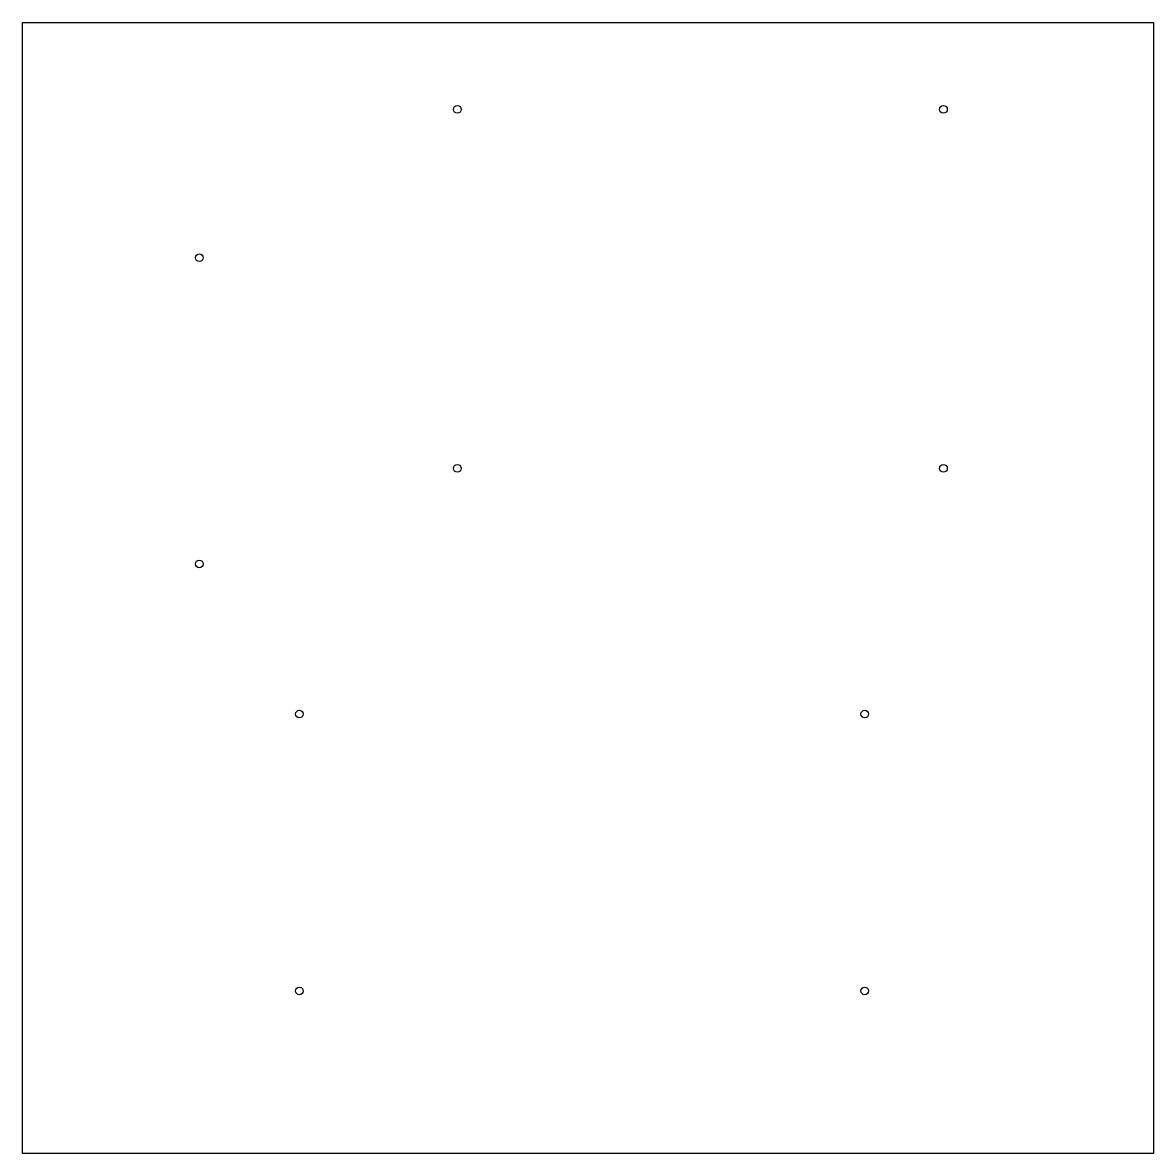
# Model space of a CAD drawing. Header units: millimetres. Extents: x -90 to 102, y -96 to 96.
import ezdxf

# ---------------------------------------------------------------- set-up
doc = ezdxf.new("R2010")
doc.units = ezdxf.units.MM
doc.layers.get('0').update_dxf_attribs({"linetype": 'CONTINUOUS'})

msp = doc.modelspace()

# ---------------------------------------------------------------- linework, layer by layer
msp.add_lwpolyline([(-90, -96.08), (-90, 95.92), (102, 95.92), (102, -96.08)], close=True)
for centre in [(-16.19, 81.19), (66.36, 81.19), (-60, 56), (-16.19, 20.23), (66.36, 20.23), (-60, 4), (-43, -21.5), (53, -21.5), (-43, -68.5), (53, -68.5)]:
    msp.add_circle(centre, 0.65)

doc.saveas('drawing.dxf')
